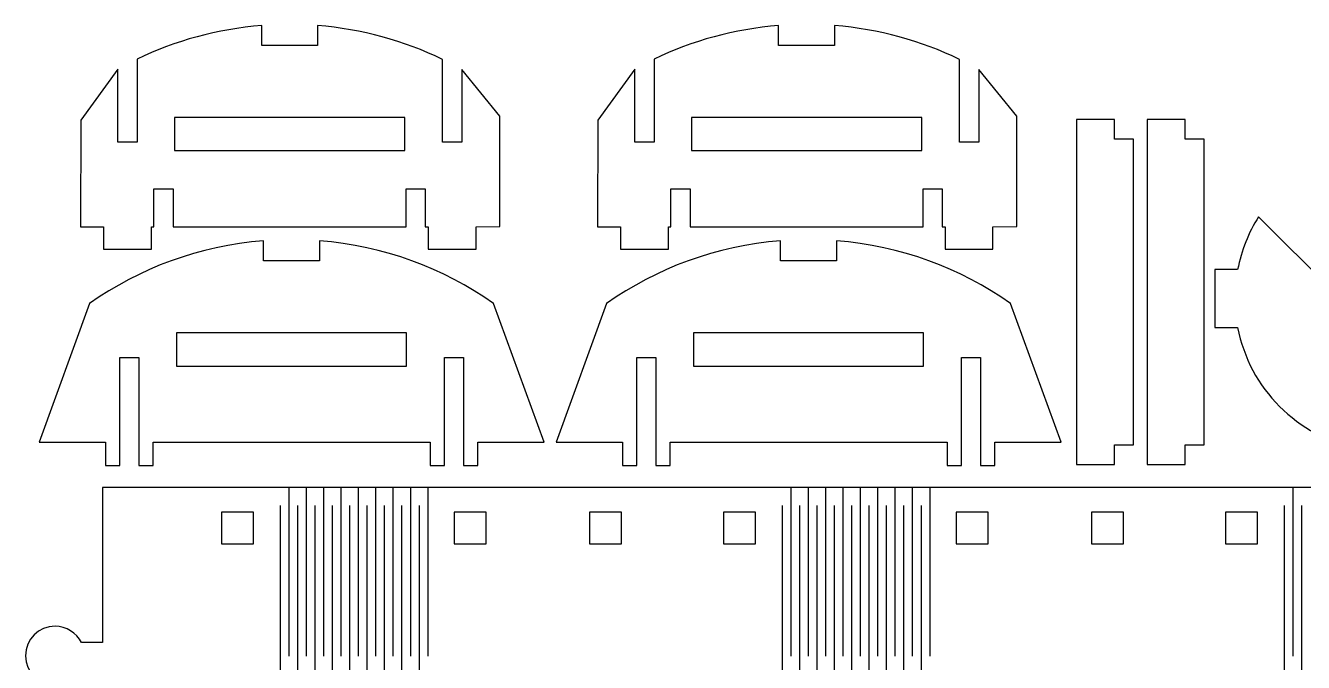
# Model space of a CAD drawing. Extents: x 1 to 414, y 2 to 249.
# Drawn here: x 1.1 to 193.7, y 135.5 to 231.5 of the extents above; entities that cross this region are included whole.
import ezdxf

# ---------------------------------------------------------------- set-up
doc = ezdxf.new("R2010")
doc.units = 0
doc.layers.add('Layer_1', color=7, linetype='CONTINUOUS')
doc.layers.add('zias', color=7, linetype='CONTINUOUS')

msp = doc.modelspace()

# ---------------------------------------------------------------- linework, layer by layer
at = {"layer": 'Layer_1', "color": 1}
for p, q in [((315.410324, 161.856104), (12.706177, 161.856104)), ((12.706177, 161.856104), (12.706177, 138.508918)), ((40.803836, 161.855963), (40.803836, 136.490535)), ((43.418658, 161.855963), (43.418658, 136.490535)), ((46.03419, 161.855963), (46.03419, 136.490535)), ((48.649368, 161.855963), (48.649368, 136.490535)), ((51.265568, 161.855963), (51.265568, 136.490535)), ((53.880391, 161.855963), (53.880391, 136.490535)), ((56.495919, 161.855963), (56.495919, 136.490535)), ((59.111097, 161.855963), (59.111097, 136.490535)), ((61.726592, 161.855963), (61.726592, 136.490535)), ((116.435228, 161.855963), (116.435228, 136.490535)), ((119.050054, 161.855963), (119.050054, 136.490535)), ((121.665582, 161.855963), (121.665582, 136.490535)), ((124.280408, 161.855963), (124.280408, 136.490535)), ((126.896605, 161.855963), (126.896605, 136.490535)), ((129.511431, 161.855963), (129.511431, 136.490535)), ((132.126959, 161.855963), (132.126959, 136.490535)), ((134.742453, 161.855963), (134.742453, 136.490535)), ((137.357985, 161.855963), (137.357985, 136.490535)), ((192.066093, 161.855963), (192.066093, 136.490535)), ((35.49827, 158.148254), (30.678267, 158.148254)), ((30.678267, 158.148254), (30.678267, 153.389364)), ((35.49827, 153.389364), (35.49827, 158.148254)), ((35.49827, 158.148254), (35.49827, 158.148254)), ((39.495736, 159.185858), (39.495736, 109.789914)), ((42.111264, 159.185858), (42.111264, 109.789914)), ((44.726761, 159.185858), (44.726761, 109.789914)), ((47.341937, 159.185858), (47.341937, 109.789914)), ((49.957465, 159.185858), (49.957465, 109.789914)), ((52.572643, 159.185858), (52.572643, 109.789914)), ((55.188138, 159.185858), (55.188138, 109.789914)), ((57.803313, 159.185858), (57.803313, 109.789914)), ((60.419197, 159.185858), (60.419197, 109.789914)), ((70.544625, 158.148254), (65.724622, 158.148254)), ((65.724622, 158.148254), (65.724622, 153.389364)), ((70.544625, 153.389364), (70.544625, 158.148254)), ((70.544625, 158.148254), (70.544625, 158.148254)), ((90.929889, 158.148254), (86.109533, 158.148254)), ((86.109533, 158.148254), (86.109533, 153.389364)), ((90.929889, 153.389364), (90.929889, 158.148254)), ((90.929889, 158.148254), (90.929889, 158.148254)), ((111.129945, 158.148254), (106.310295, 158.148254)), ((106.310295, 158.148254), (106.310295, 153.389364)), ((111.129945, 153.389364), (111.129945, 158.148254)), ((111.129945, 158.148254), (111.129945, 158.148254)), ((115.126776, 159.185858), (115.126776, 109.789914)), ((117.742304, 159.185858), (117.742304, 109.789914)), ((120.357835, 159.185858), (120.357835, 109.789914)), ((122.97333, 159.185858), (122.97333, 109.789914)), ((125.588861, 159.185858), (125.588861, 109.789914)), ((128.203683, 159.185858), (128.203683, 109.789914)), ((130.819178, 159.185858), (130.819178, 109.789914)), ((133.434706, 159.185858), (133.434706, 109.789914)), ((136.050237, 159.185858), (136.050237, 109.789914)), ((146.175242, 158.148254), (141.355592, 158.148254)), ((141.355592, 158.148254), (141.355592, 153.389364)), ((146.175242, 153.389364), (146.175242, 158.148254)), ((146.175242, 158.148254), (146.175242, 158.148254)), ((166.560858, 158.148254), (161.741208, 158.148254)), ((161.741208, 158.148254), (161.741208, 153.389364)), ((166.560858, 153.389364), (166.560858, 158.148254)), ((166.560858, 158.148254), (166.560858, 158.148254)), ((186.760561, 158.148254), (181.940911, 158.148254)), ((181.940911, 158.148254), (181.940911, 153.389364)), ((186.760561, 153.389364), (186.760561, 158.148254)), ((186.760561, 158.148254), (186.760561, 158.148254)), ((190.758343, 159.185858), (190.757991, 109.789914)), ((193.373875, 159.185858), (193.373522, 109.789914)), ((30.678267, 153.389364), (35.49827, 153.389364)), ((65.724622, 153.389364), (70.544625, 153.389364)), ((86.109533, 153.389364), (90.929889, 153.389364)), ((106.310295, 153.389364), (111.129945, 153.389364)), ((141.355592, 153.389364), (146.175242, 153.389364)), ((161.741208, 153.389364), (166.560858, 153.389364)), ((181.940911, 153.389364), (186.760561, 153.389364)), ((12.706177, 138.508918), (9.564338, 138.508918))]:
    msp.add_line(p, q, dxfattribs=at)
for points in [[(5.583946, 140.984007), (3.132494, 140.984007), (1.137535, 138.989401), (1.137535, 136.537948)], [(9.564338, 138.508918), (8.817155, 140.014573), (7.261405, 140.984007), (5.583946, 140.984007)], [(1.137535, 136.537948), (1.137535, 134.086143), (3.132494, 132.09189), (5.583946, 132.09189)]]:
    msp.add_open_spline(points, degree=3, dxfattribs=at)
at = {"layer": 'zias', "color": 5}
for p, q in [((36.71195, 228.439712), (36.71195, 231.455256)), ((45.111942, 231.457373), (45.111942, 228.439712)), ((114.605223, 228.439712), (114.605223, 231.455256)), ((123.005215, 231.457373), (123.005215, 228.439712)), ((45.111942, 228.439712), (36.71195, 228.439712)), ((123.005215, 228.439712), (114.605223, 228.439712)), ((17.940645, 226.39219), (17.940645, 213.906679)), ((63.952039, 213.906679), (63.952039, 226.369259)), ((95.833918, 226.39219), (95.833918, 213.906679)), ((141.845312, 213.906679), (141.845312, 226.369259)), ((15.040812, 224.879831), (9.482209, 217.190844)), ((15.040812, 213.906679), (15.040812, 224.879831)), ((72.613739, 217.828023), (66.852225, 224.855137)), ((66.852225, 224.855137), (66.852225, 213.906679)), ((92.934084, 224.879831), (87.375482, 217.190844)), ((92.934084, 213.906679), (92.934084, 224.879831)), ((150.507012, 217.828023), (144.745498, 224.855137)), ((144.745498, 224.855137), (144.745498, 213.906679)), ((58.263028, 217.624858), (23.582151, 217.624858)), ((23.582151, 217.624858), (23.582151, 212.625291)), ((58.263028, 212.625291), (58.263028, 217.624858)), ((58.263028, 217.624858), (58.263028, 217.624858)), ((72.606684, 201.208713), (72.613739, 217.828023)), ((136.156299, 217.624858), (101.475424, 217.624858)), ((101.475424, 217.624858), (101.475424, 212.625291)), ((136.156299, 212.625291), (136.156299, 217.624858)), ((136.156299, 217.624858), (136.156299, 217.624858)), ((150.499957, 201.208713), (150.507012, 217.828023)), ((9.482209, 217.190844), (9.433121, 201.124834)), ((87.375482, 217.190844), (87.326394, 201.124834)), ((165.212897, 217.329371), (159.462972, 217.329371)), ((159.462972, 217.329371), (159.462972, 165.35956)), ((165.204078, 214.32194), (165.212897, 217.329371)), ((175.862073, 217.329371), (170.112148, 217.329371)), ((170.112148, 217.329371), (170.112148, 165.35956)), ((175.853254, 214.32194), (175.862073, 217.329371)), ((17.940645, 213.906679), (15.040812, 213.906679)), ((66.852225, 213.906679), (63.952039, 213.906679)), ((95.833918, 213.906679), (92.934084, 213.906679)), ((144.745498, 213.906679), (141.845312, 213.906679)), ((168.062989, 214.32194), (165.204078, 214.32194)), ((168.062989, 168.321482), (168.062989, 214.32194)), ((178.712165, 214.32194), (175.853254, 214.32194)), ((178.712165, 168.321482), (178.712165, 214.32194)), ((23.582151, 212.625291), (58.263028, 212.625291)), ((101.475424, 212.625291), (136.156299, 212.625291)), ((20.47747, 201.125187), (20.47747, 206.874759)), ((20.47747, 206.874759), (23.377303, 206.874759)), ((23.377303, 206.874759), (23.377303, 201.125187)), ((58.465639, 201.12554), (58.465639, 206.874759)), ((58.465639, 206.874759), (61.365825, 206.874759)), ((61.365825, 206.874759), (61.365825, 201.12554)), ((98.370743, 201.125187), (98.370743, 206.874759)), ((98.370743, 206.874759), (101.270576, 206.874759)), ((101.270576, 206.874759), (101.270576, 201.125187)), ((136.358912, 201.12554), (136.358912, 206.874759)), ((136.358912, 206.874759), (139.259098, 206.874759)), ((139.259098, 206.874759), (139.259098, 201.12554)), ((204.775161, 184.784887), (186.907672, 202.652729)), ((9.433121, 201.124834), (12.888162, 201.124834)), ((12.888162, 201.124834), (12.888162, 197.76392)), ((20.093295, 197.76392), (20.093295, 201.125187)), ((20.093295, 201.125187), (20.47747, 201.125187)), ((23.377303, 201.125187), (58.465639, 201.12554)), ((61.365825, 201.12554), (61.799389, 201.12554)), ((61.799389, 201.12554), (61.799389, 197.76392)), ((69.004523, 201.12554), (72.606684, 201.208713)), ((69.004523, 197.76392), (69.004523, 201.12554)), ((87.326394, 201.124834), (90.781434, 201.124834)), ((90.781434, 201.124834), (90.781434, 197.76392)), ((97.986568, 197.76392), (97.986568, 201.125187)), ((97.986568, 201.125187), (98.370743, 201.125187)), ((101.270576, 201.125187), (136.358912, 201.12554)), ((139.259098, 201.12554), (139.692662, 201.12554)), ((139.692662, 201.12554), (139.692662, 197.76392)), ((146.897796, 201.12554), (150.499957, 201.208713)), ((146.897796, 197.76392), (146.897796, 201.12554)), ((37.000444, 196.024175), (37.000444, 199.040073)), ((45.400435, 199.042189), (45.400435, 196.024175)), ((114.893717, 196.024175), (114.893717, 199.040073)), ((123.293708, 199.042189), (123.293708, 196.024175)), ((12.888162, 197.76392), (20.093295, 197.76392)), ((61.799389, 197.76392), (69.004523, 197.76392)), ((90.781434, 197.76392), (97.986568, 197.76392)), ((139.692662, 197.76392), (146.897796, 197.76392)), ((45.400435, 196.024175), (37.000444, 196.024175)), ((123.293708, 196.024175), (114.893717, 196.024175)), ((183.752781, 194.69759), (180.337186, 194.69759)), ((180.337186, 194.69759), (180.337186, 185.997737)), ((10.785792, 189.608867), (3.193749, 168.709474)), ((79.252285, 168.710532), (71.628094, 189.615791)), ((88.679064, 189.608867), (81.087022, 168.709474)), ((157.145558, 168.710532), (149.521367, 189.615791)), ((58.551521, 185.152058), (23.870647, 185.152058)), ((23.870647, 185.152058), (23.870647, 180.151786)), ((58.551521, 180.151786), (58.551521, 185.152058)), ((58.551521, 185.152058), (58.551521, 185.152058)), ((136.444787, 185.152058), (101.763917, 185.152058)), ((101.763917, 185.152058), (101.763917, 180.151786)), ((136.444787, 180.151786), (136.444787, 185.152058)), ((136.444787, 185.152058), (136.444787, 185.152058)), ((180.337186, 185.997737), (183.752781, 185.997737)), ((15.329305, 165.193867), (15.329305, 181.46927)), ((15.329305, 181.46927), (18.229138, 181.46927)), ((18.229138, 181.46927), (18.229138, 165.193867)), ((64.240532, 165.193867), (64.240532, 181.46927)), ((64.240532, 181.46927), (67.140719, 181.46927)), ((67.140719, 181.46927), (67.140719, 165.193867)), ((93.222578, 165.193867), (93.222578, 181.46927)), ((93.222578, 181.46927), (96.122411, 181.46927)), ((96.122411, 181.46927), (96.122411, 165.193867)), ((142.133805, 165.193867), (142.133805, 181.46927)), ((142.133805, 181.46927), (145.033992, 181.46927)), ((145.033992, 181.46927), (145.033992, 165.193867)), ((23.870647, 180.151786), (58.551521, 180.151786)), ((101.763917, 180.151786), (136.444787, 180.151786)), ((3.193749, 168.709474), (13.176655, 168.70965)), ((13.176655, 168.70965), (13.176655, 165.193867)), ((20.381788, 165.193867), (20.381788, 168.710003)), ((20.381788, 168.710003), (62.087882, 168.710003)), ((62.087882, 168.710003), (62.087882, 165.193867)), ((69.293016, 168.710356), (79.252285, 168.710532)), ((69.293016, 165.193867), (69.293016, 168.710356)), ((81.087022, 168.709474), (91.069928, 168.70965)), ((91.069928, 168.70965), (91.069928, 165.193867)), ((98.275061, 165.193867), (98.275061, 168.710003)), ((98.275061, 168.710003), (139.981155, 168.710003)), ((139.981155, 168.710003), (139.981155, 165.193867)), ((147.186289, 168.710356), (157.145558, 168.710532)), ((147.186289, 165.193867), (147.186289, 168.710356)), ((165.204078, 168.321482), (168.062989, 168.321482)), ((165.204078, 165.35956), (165.204078, 168.321482)), ((165.204078, 168.321482), (165.204078, 168.321482)), ((175.853254, 168.321482), (178.712165, 168.321482)), ((175.853254, 165.35956), (175.853254, 168.321482)), ((175.853254, 168.321482), (175.853254, 168.321482)), ((13.176655, 165.193867), (15.329305, 165.193867)), ((18.229138, 165.193867), (20.381788, 165.193867)), ((62.087882, 165.193867), (64.240532, 165.193867)), ((67.140719, 165.193867), (69.293016, 165.193867)), ((91.069928, 165.193867), (93.222578, 165.193867)), ((96.122411, 165.193867), (98.275061, 165.193867)), ((139.981155, 165.193867), (142.133805, 165.193867)), ((145.033992, 165.193867), (147.186289, 165.193867)), ((159.462972, 165.35956), (165.204078, 165.35956)), ((170.112148, 165.35956), (175.853254, 165.35956))]:
    msp.add_line(p, q, dxfattribs=at)
for points in [[(36.71195, 231.455256), (30.029987, 230.930323), (23.696567, 229.165729), (17.940645, 226.39219)], [(63.952039, 226.369259), (58.17742, 229.159026), (51.820364, 230.933145), (45.111942, 231.457373)], [(114.605223, 231.455256), (107.923259, 230.930323), (101.58984, 229.165729), (95.833918, 226.39219)], [(141.845312, 226.369259), (136.070693, 229.159026), (129.713637, 230.933145), (123.005215, 231.457373)], [(186.907672, 202.652729), (185.391786, 200.26407), (184.304172, 197.576257), (183.752781, 194.69759)], [(37.000444, 199.040073), (27.292176, 198.276838), (18.319008, 194.89855), (10.785792, 189.608867)], [(71.628094, 189.615791), (64.091043, 194.90587), (55.113289, 198.282835), (45.400435, 199.042189)], [(114.893717, 199.040073), (105.185448, 198.276838), (96.212281, 194.89855), (88.679064, 189.608867)], [(149.521367, 189.615791), (141.984316, 194.90587), (133.006562, 198.282835), (123.293708, 199.042189)], [(183.752781, 185.997737), (185.517375, 176.786357), (192.771192, 169.531129), (201.981867, 167.765829)]]:
    msp.add_open_spline(points, degree=3, dxfattribs=at)

doc.saveas('drawing.dxf')
